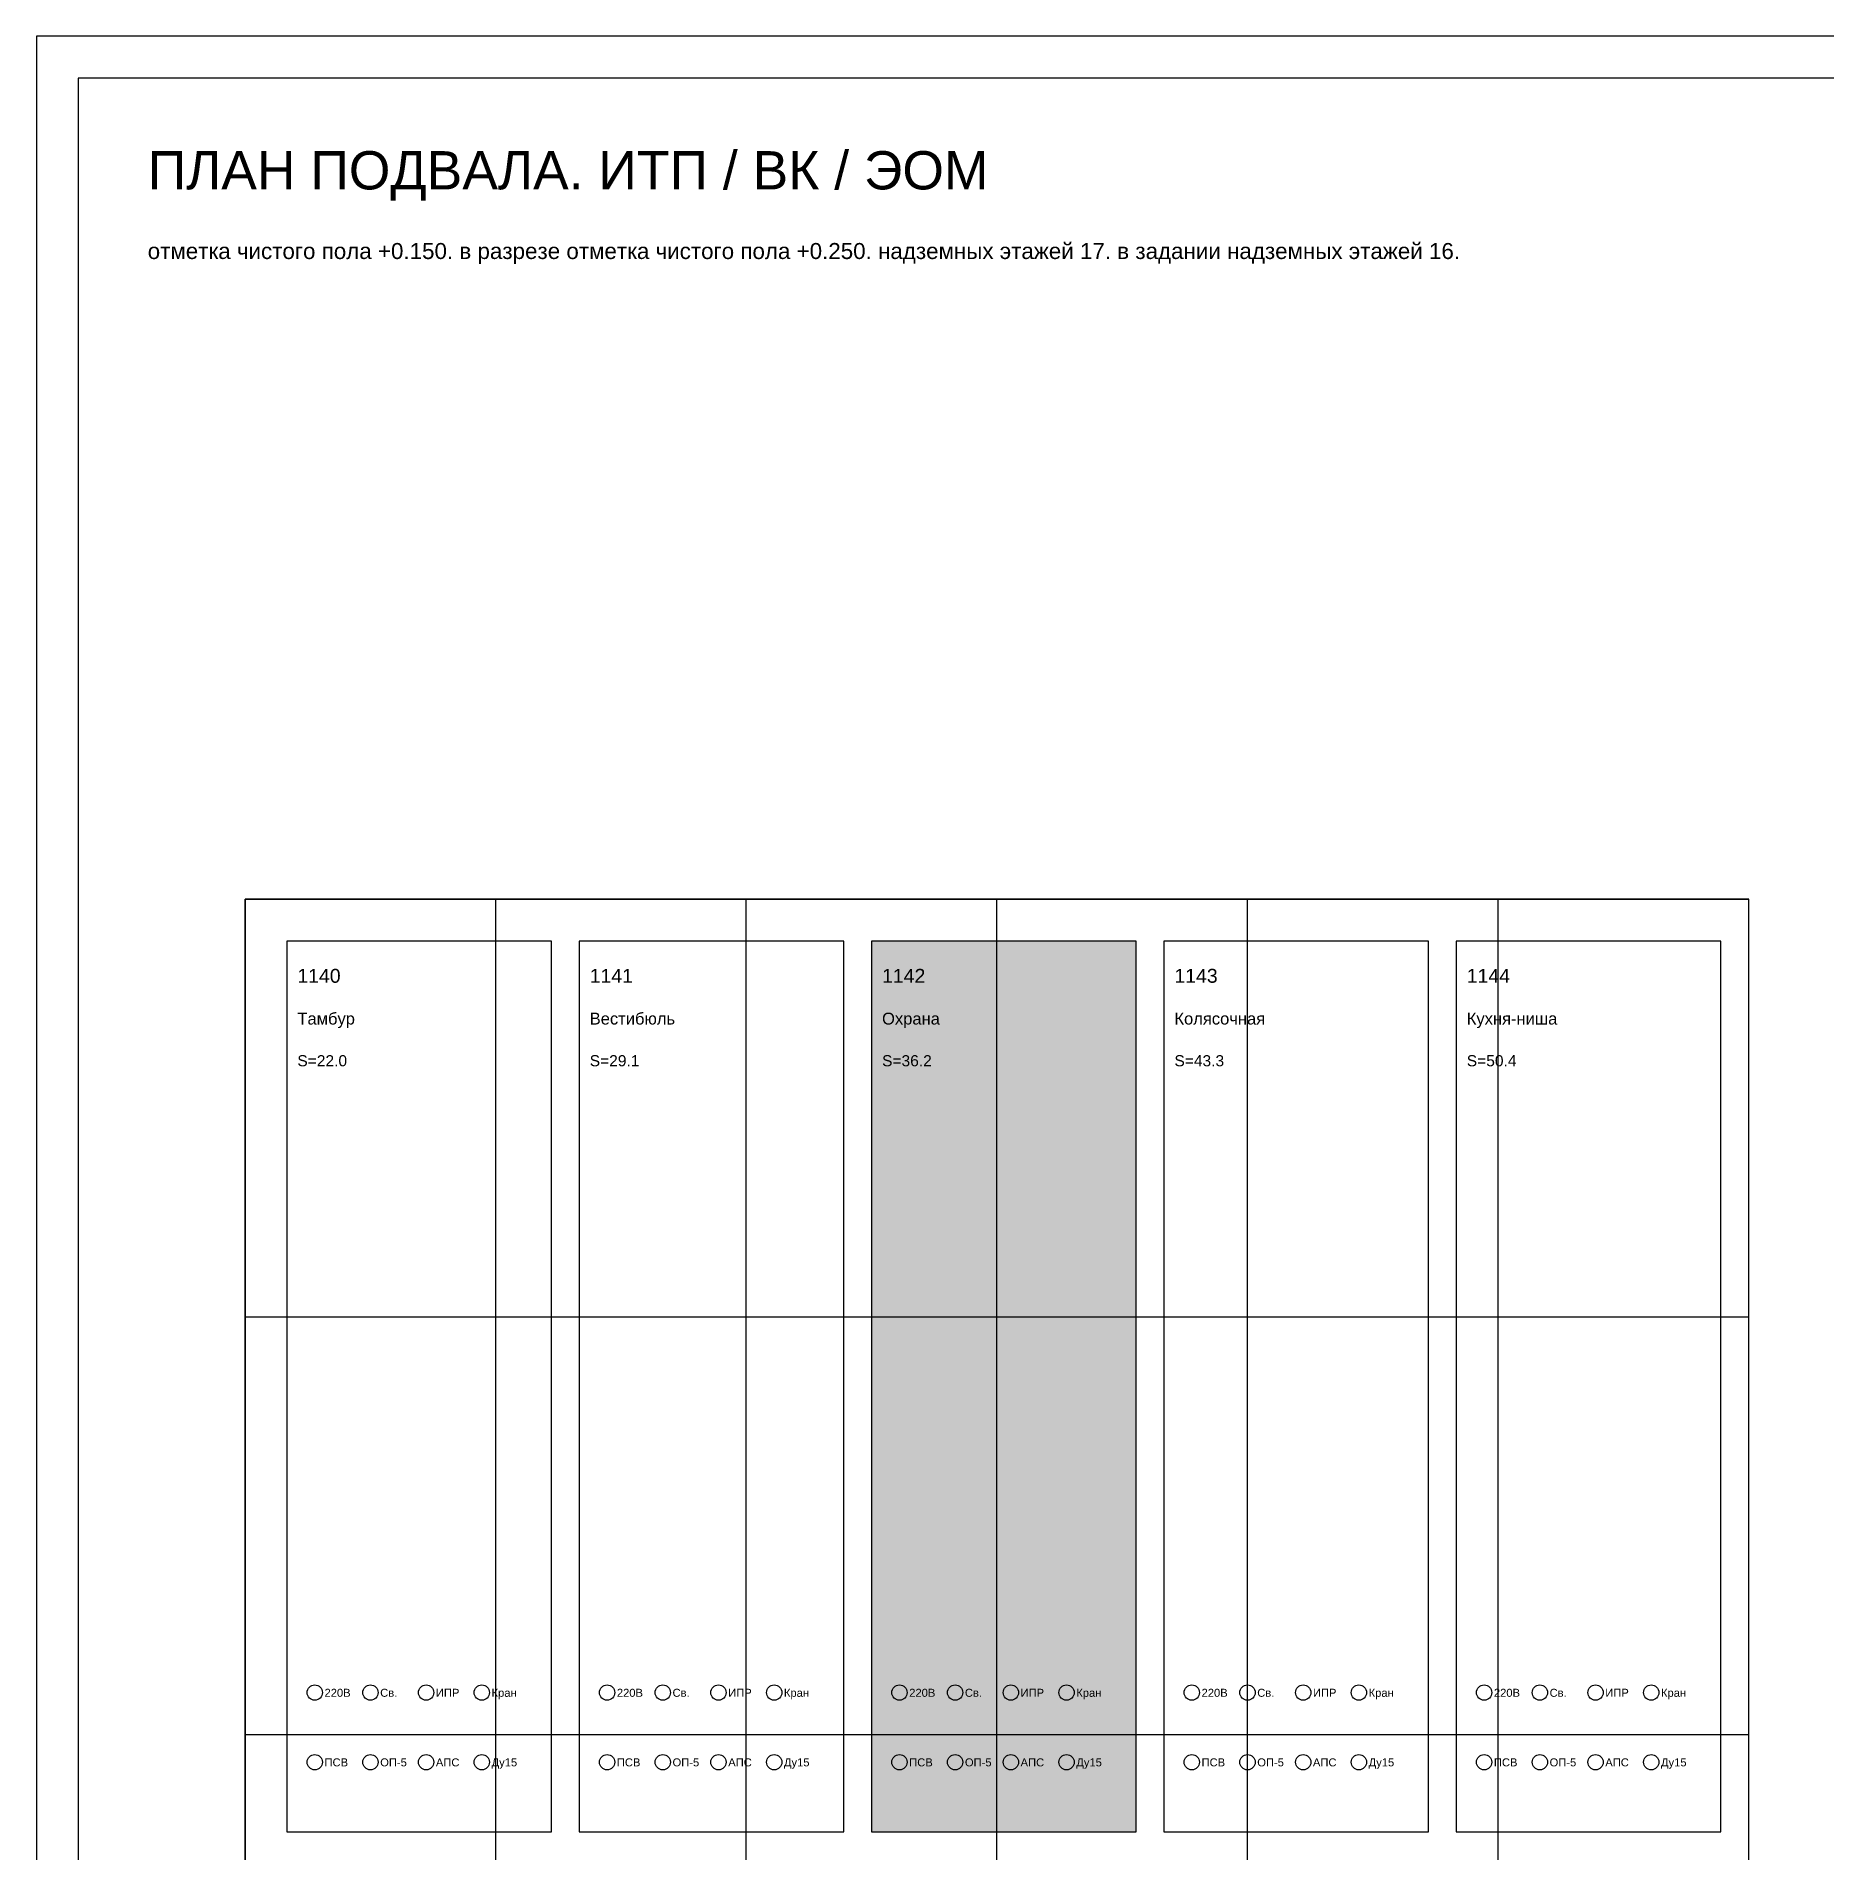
# Model space of a CAD drawing. Header units: millimetres. Extents: x 0 to 7008, y 0 to 594.
# Drawn here: x 1762 to 2019.2, y 333 to 594 of the extents above; entities that cross this region are included whole.
import ezdxf

# ---------------------------------------------------------------- set-up
doc = ezdxf.new("R2010")
doc.units = ezdxf.units.MM
for name, color, linetype in [('GRAPH', 7, 'Continuous'), ('TABLE_FILL', 8, 'Continuous'), ('TEXT', 2, 'Continuous')]:
    doc.layers.add(name, color=color, linetype=linetype)
doc.styles.get("Standard").update_dxf_attribs({"font": 'arial.ttf'})

msp = doc.modelspace()

# ---------------------------------------------------------------- hatches: boundary and pattern name
at = {"layer": 'TABLE_FILL'}
msp.add_hatch(color=7, dxfattribs=at).paths.add_polyline_path([(1882, 336), (1920, 336), (1920, 464), (1882, 464)])

# ---------------------------------------------------------------- linework, layer by layer
at = {"layer": 'GRAPH'}
for p, q in [((2597, 588), (1768, 588)), ((1768, 588), (1768, 6)), ((1792, 110), (1792, 470)), ((1792, 470), (2008, 470)), ((2008, 470), (1792, 470)), ((1792, 470), (1792, 110)), ((1828, 110), (1828, 470)), ((1864, 110), (1864, 470)), ((1900, 110), (1900, 470)), ((1936, 110), (1936, 470)), ((1972, 110), (1972, 470)), ((2008, 110), (2008, 470)), ((2008, 110), (2008, 470)), ((1836, 464), (1798, 464)), ((1798, 464), (1798, 336)), ((1836, 336), (1836, 464)), ((1878, 464), (1840, 464)), ((1840, 464), (1840, 336)), ((1878, 336), (1878, 464)), ((1920, 464), (1882, 464)), ((1882, 464), (1882, 336)), ((1920, 336), (1920, 464)), ((1962, 464), (1924, 464)), ((1924, 464), (1924, 336)), ((1962, 336), (1962, 464)), ((2004, 464), (1966, 464)), ((1966, 464), (1966, 336)), ((2004, 336), (2004, 464)), ((1792, 410), (2008, 410)), ((1792, 350), (2008, 350)), ((1798, 336), (1836, 336)), ((1840, 336), (1878, 336)), ((1882, 336), (1920, 336)), ((1924, 336), (1962, 336)), ((1966, 336), (2004, 336))]:
    msp.add_line(p, q, dxfattribs=at)
msp.add_lwpolyline([(1762, 0), (2603, 0), (2603, 594), (1762, 594)], close=True, dxfattribs=at)
for centre in [(1802, 356), (1810, 356), (1818, 356), (1826, 356), (1844, 356), (1852, 356), (1860, 356), (1868, 356), (1886, 356), (1894, 356), (1902, 356), (1910, 356), (1928, 356), (1936, 356), (1944, 356), (1952, 356), (1970, 356), (1978, 356), (1986, 356), (1994, 356), (1802, 346), (1810, 346), (1818, 346), (1826, 346), (1844, 346), (1852, 346), (1860, 346), (1868, 346), (1886, 346), (1894, 346), (1902, 346), (1910, 346), (1928, 346), (1936, 346), (1944, 346), (1952, 346), (1970, 346), (1978, 346), (1986, 346), (1994, 346)]:
    msp.add_circle(centre, 1.1, dxfattribs=at)

# ---------------------------------------------------------------- texts
at = {"layer": 'TEXT'}
for s, height, p in [('ПЛАН ПОДВАЛА. ИТП / ВК / ЭОМ', 5.5, (1778, 572)), ('отметка чистого пола +0.150. в разрезе отметка чистого пола +0.250. надземных этажей 17. в задании надземных этажей 16.', 2.3, (1778, 562)), ('1140', 2, (1799.5, 458)), ('1141', 2, (1841.5, 458)), ('1142', 2, (1883.5, 458)), ('1143', 2, (1925.5, 458)), ('1144', 2, (1967.5, 458)), ('Тамбур', 1.7, (1799.5, 452)), ('Вестибюль', 1.7, (1841.5, 452)), ('Охрана', 1.7, (1883.5, 452)), ('Колясочная', 1.7, (1925.5, 452)), ('Кухня-ниша', 1.7, (1967.5, 452)), ('S=22.0', 1.6, (1799.5, 446)), ('S=29.1', 1.6, (1841.5, 446)), ('S=36.2', 1.6, (1883.5, 446)), ('S=43.3', 1.6, (1925.5, 446)), ('S=50.4', 1.6, (1967.5, 446)), ('220В', 1.15, (1803.4, 355.4)), ('Св.', 1.15, (1811.4, 355.4)), ('ИПР', 1.15, (1819.4, 355.4)), ('Кран', 1.15, (1827.4, 355.4)), ('220В', 1.15, (1845.4, 355.4)), ('Св.', 1.15, (1853.4, 355.4)), ('ИПР', 1.15, (1861.4, 355.4)), ('Кран', 1.15, (1869.4, 355.4)), ('220В', 1.15, (1887.4, 355.4)), ('Св.', 1.15, (1895.4, 355.4)), ('ИПР', 1.15, (1903.4, 355.4)), ('Кран', 1.15, (1911.4, 355.4)), ('220В', 1.15, (1929.4, 355.4)), ('Св.', 1.15, (1937.4, 355.4)), ('ИПР', 1.15, (1945.4, 355.4)), ('Кран', 1.15, (1953.4, 355.4)), ('220В', 1.15, (1971.4, 355.4)), ('Св.', 1.15, (1979.4, 355.4)), ('ИПР', 1.15, (1987.4, 355.4)), ('Кран', 1.15, (1995.4, 355.4)), ('ПСВ', 1.15, (1803.4, 345.4)), ('ОП-5', 1.15, (1811.4, 345.4)), ('АПС', 1.15, (1819.4, 345.4)), ('Ду15', 1.15, (1827.4, 345.4)), ('ПСВ', 1.15, (1845.4, 345.4)), ('ОП-5', 1.15, (1853.4, 345.4)), ('АПС', 1.15, (1861.4, 345.4)), ('Ду15', 1.15, (1869.4, 345.4)), ('ПСВ', 1.15, (1887.4, 345.4)), ('ОП-5', 1.15, (1895.4, 345.4)), ('АПС', 1.15, (1903.4, 345.4)), ('Ду15', 1.15, (1911.4, 345.4)), ('ПСВ', 1.15, (1929.4, 345.4)), ('ОП-5', 1.15, (1937.4, 345.4)), ('АПС', 1.15, (1945.4, 345.4)), ('Ду15', 1.15, (1953.4, 345.4)), ('ПСВ', 1.15, (1971.4, 345.4)), ('ОП-5', 1.15, (1979.4, 345.4)), ('АПС', 1.15, (1987.4, 345.4)), ('Ду15', 1.15, (1995.4, 345.4))]:
    msp.add_text(s, height=height, dxfattribs=at).set_placement(p)

doc.saveas('drawing.dxf')
